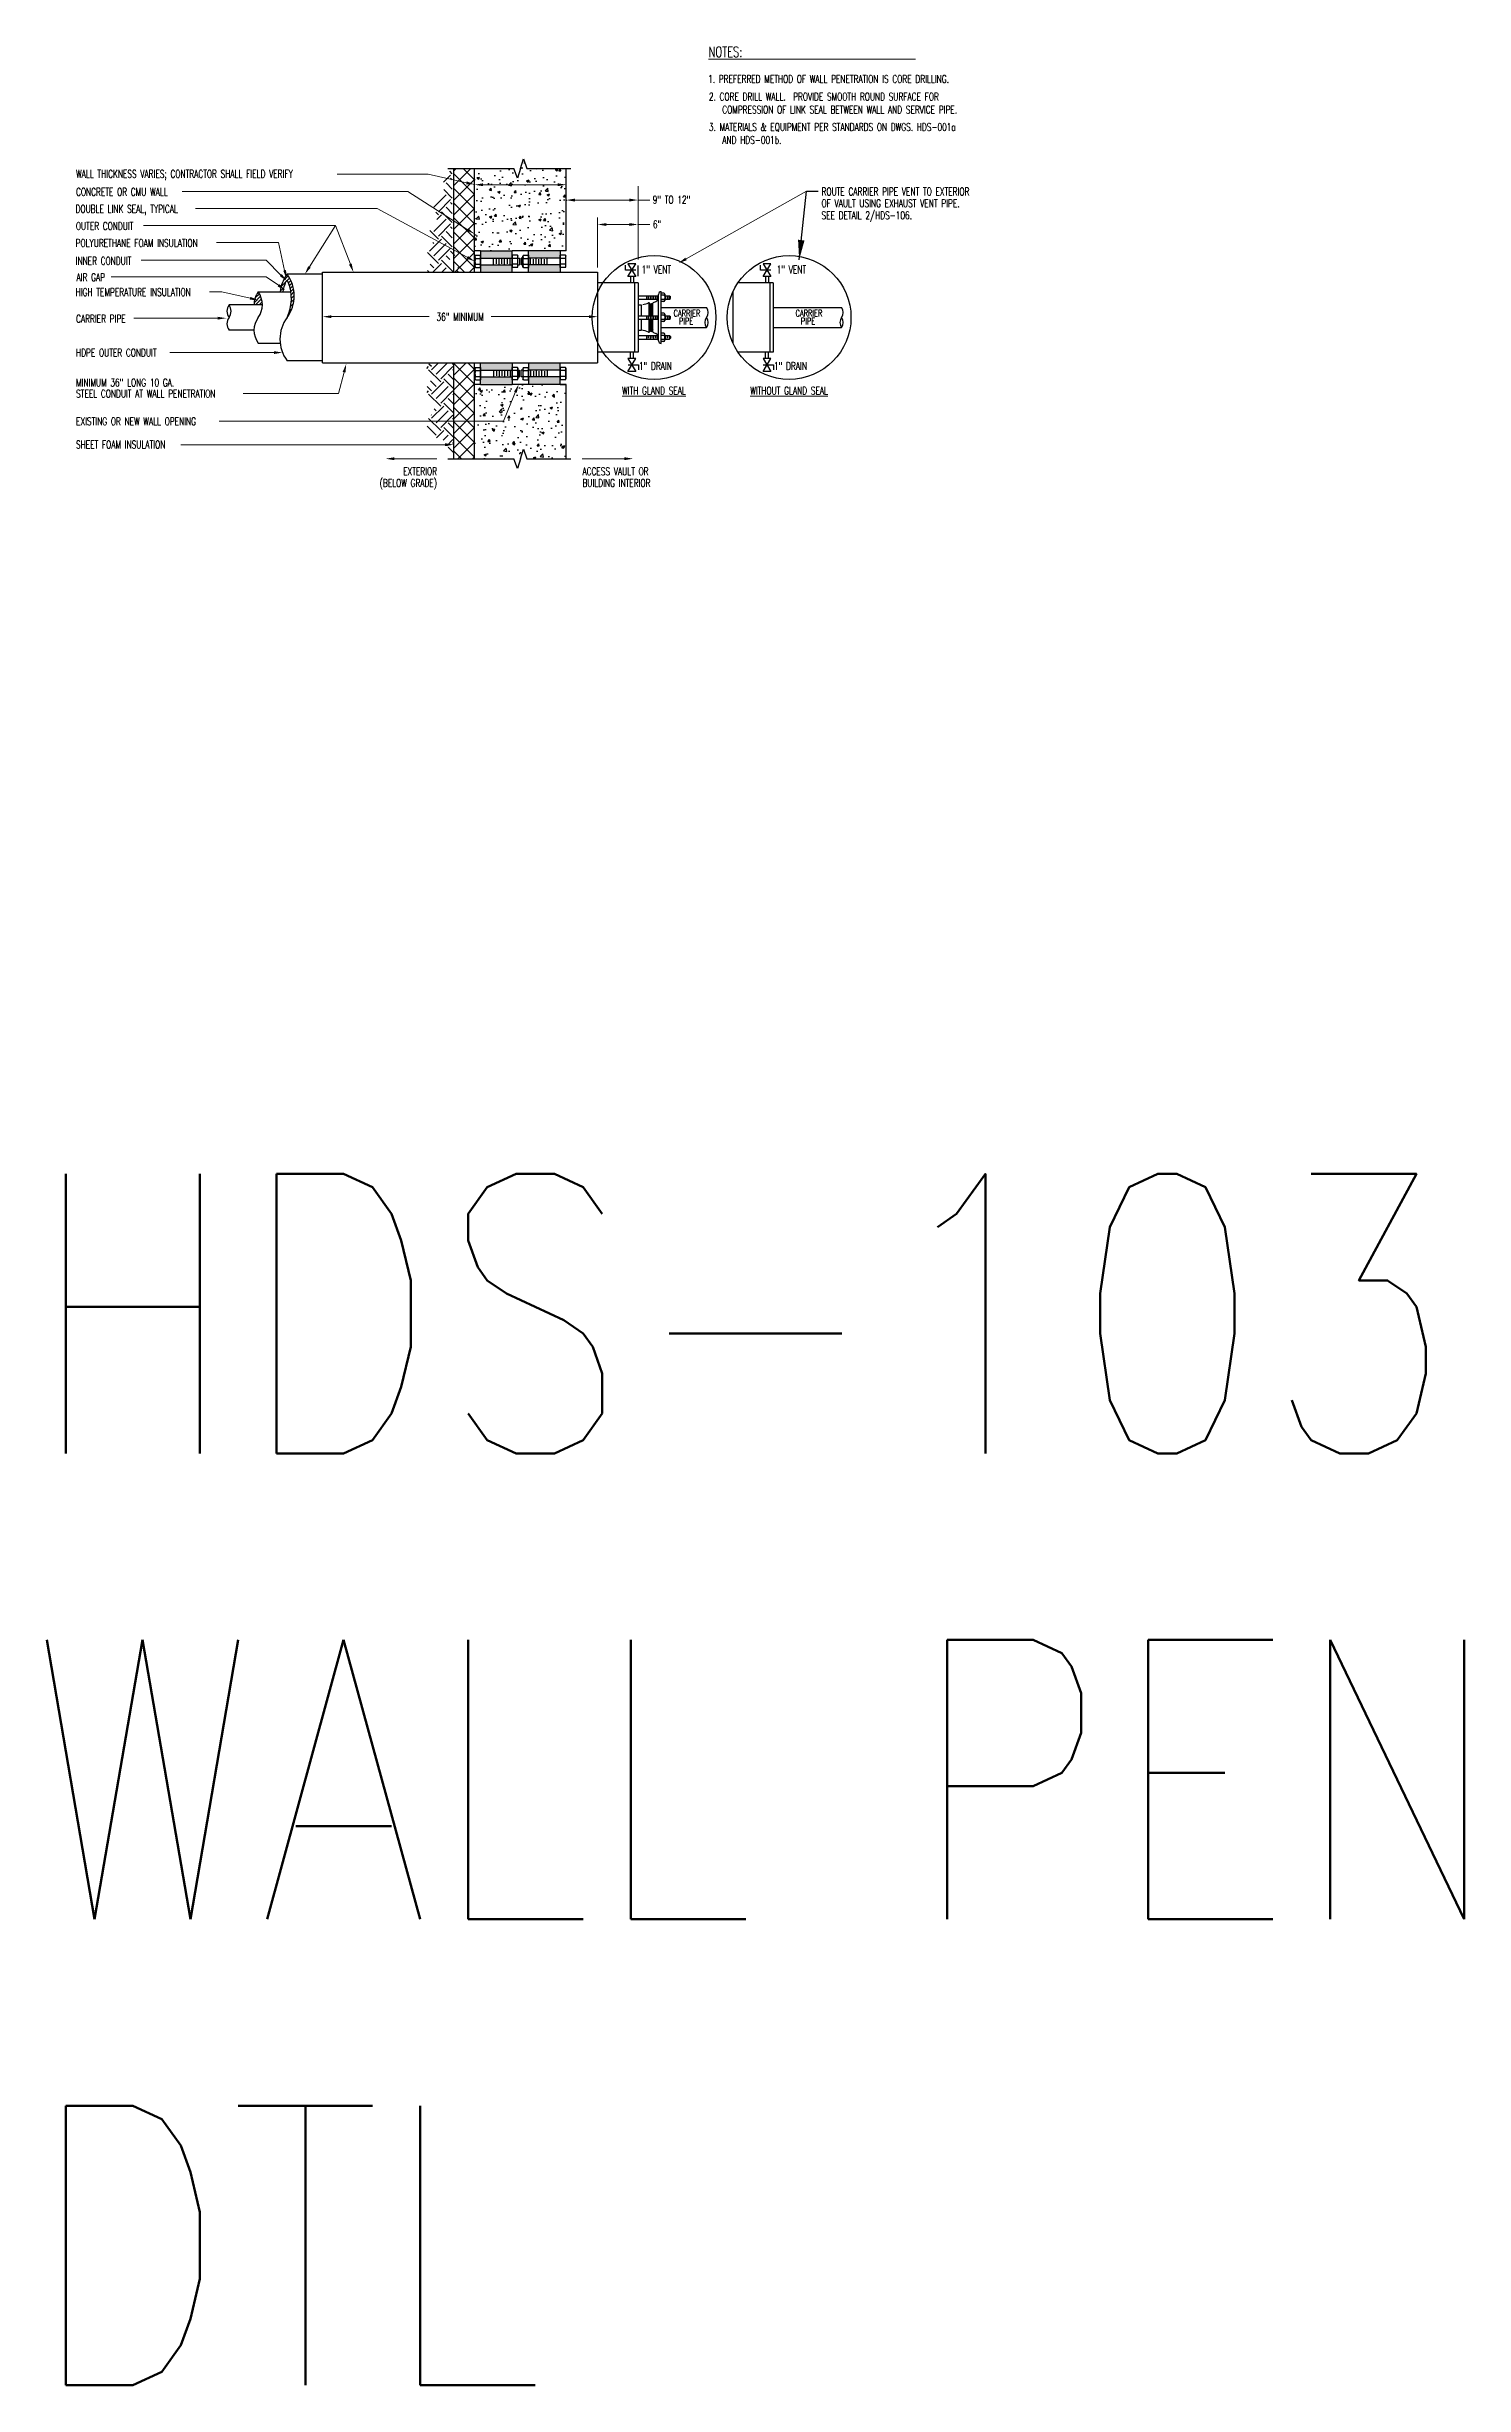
# Model space of a CAD drawing. Header units: inches. Extents: x -154 to 4403, y -620 to 1083.
# Drawn here: x 1996.3 to 2202.5, y -484 to -144.1 of the extents above; entities that cross this region are included whole.
import ezdxf
from ezdxf.enums import TextEntityAlignment as Align

# ---------------------------------------------------------------- set-up
doc = ezdxf.new("R2010")
doc.units = ezdxf.units.IN
doc.header["$MEASUREMENT"] = 0
doc.layers.add('FH-TITLE', color=151, linetype='Continuous')
doc.layers.add('MU-PART-NUMB', color=7, linetype='Continuous')
doc.styles.add('3_32', font='romans.shx', dxfattribs={"width": 0.8})
doc.styles.add('RomanS', font='romans.shx')
doc.styles.get("Standard").update_dxf_attribs({"font": 'romans.shx'})
doc.dimstyles.get("Standard").update_dxf_attribs({"dimtxt": 0.18, "dimasz": 0.18, "dimexe": 0.18, "dimexo": 0.0625, "dimgap": 0.09, "dimtad": 0, "dimtih": 1, "dimtoh": 1, "dimdec": 4, "dimzin": 0, "dimdsep": 46, "dimtxsty": 'Standard', "dimcen": 0.09, "dimadec": 0, "dimazin": 0, "dimtfac": 1, "dimtdec": 4, "dimtofl": 0, "dimtmove": 0, "dimatfit": 3, "dimfxl": 1, "dimtolj": 1, "dimtzin": 0, "dimarcsym": 0})
pattern_1 = [(45, (1992.7736, -284.2974), (-1.06066, 1.06066), []), (135, (1992.7736, -284.2974), (-1.06066, -1.06066), [])]
pattern_2 = [(45, (1647.3401, -280.94183), (-0.26516504, 0.26516504), [])]

msp = doc.modelspace()

# ---------------------------------------------------------------- hatches: boundary and pattern name
h = msp.add_hatch()
h.set_pattern_fill('SITEWORK_EARTH', color=253, scale=10, angle=45, style=0, pattern_type=2)
h.set_pattern_definition([(45, (1657.347, -281.168), (2e-16, 3.535534), [2.5, -2.5]), (45, (1656.684, -280.505), (2e-16, 3.535534), [2.5, -2.5]), (45, (1656.0212, -279.842), (2e-16, 3.535534), [2.5, -2.5]), (135, (1656.0212, -279.4002), (-3.535534, 4e-16), [2.5, -2.5]), (135, (1656.684, -278.7373), (-3.535534, 4e-16), [2.5, -2.5]), (135, (1657.347, -278.0743), (-3.535534, 4e-16), [2.5, -2.5])])
edge = h.paths.add_edge_path()
edge.add_line((2056.21, -174.37), (2056.21, -173.7))
edge.add_line((2056.21, -173.7), (2055.34, -173.7))
edge.add_line((2055.34, -173.7), (2055.34, -161.76))
edge.add_line((2055.34, -161.76), (2053.98, -163.2))
edge.add_line((2053.98, -163.2), (2054.21, -164.53))
edge.add_line((2054.21, -164.53), (2053.57, -166))
edge.add_line((2053.57, -166), (2052.47, -166.82))
edge.add_line((2052.47, -166.82), (2053.25, -168.88))
edge.add_line((2053.25, -168.88), (2052.05, -170.81))
edge.add_line((2052.05, -170.81), (2052.61, -172.37))
edge.add_line((2052.61, -172.37), (2051.73, -173.89))
edge.add_line((2051.73, -173.89), (2052.19, -175.57))
edge.add_line((2052.19, -175.57), (2051.62, -176.82))
edge.add_line((2051.62, -176.82), (2056.21, -176.82))
edge.add_line((2056.21, -176.82), (2056.21, -176.14))
edge.add_line((2056.21, -176.14), (2055.7, -176.14))
edge.add_arc((2056.01, -175.91), 0.384, 203.5494, 216.4506, ccw=False)
edge.add_line((2055.65, -176.07), (2055.62, -176.01))
edge.add_line((2055.62, -176.01), (2055.62, -175.74))
edge.add_line((2055.62, -175.74), (2055, -175.74))
edge.add_line((2055, -175.74), (2055, -174.78))
edge.add_line((2055, -174.78), (2055.62, -174.78))
edge.add_line((2055.62, -174.78), (2055.62, -174.5))
edge.add_line((2055.62, -174.5), (2055.65, -174.45))
edge.add_arc((2056.01, -174.6), 0.384, 143.5494, 156.4506, ccw=False)
edge.add_line((2055.7, -174.37), (2056.21, -174.37))
h = msp.add_hatch()
h.set_pattern_fill('ANSI37', color=253, scale=12, style=0)
h.set_pattern_definition(pattern_1)
h.paths.add_polyline_path([(2058.57, -161.76), (2055.57, -161.76), (2055.57, -176.82), (2058.57, -176.82)])
h = msp.add_hatch()
h.set_pattern_fill('AR-CONC,_O', color=253, scale=0.5)
h.set_pattern_definition([(50, (1909.3094, -281.168), (3.5863, -0.31376), [0.375, -4.125]), (355, (1909.3094, -281.168), (-0.69376, 3.76096), [0.3, -3.3]), (100.4514, (1909.6083, -281.194), (2.892547, 3.4472), [0.3187, -3.50571]), (46.1842, (1909.3094, -280.168), (5.33621, -0.827595), [0.5625, -6.1875]), (96.6356, (1909.754, -280.237), (4.67331, 4.87059), [0.47805, -5.25856]), (351.1842, (1909.3094, -280.168), (4.67331, 4.8706), [0.45, -4.95]), (21, (1909.8094, -280.418), (2.984535, -2.013094), [0.375, -4.125]), (326, (1909.8094, -280.418), (1.21658, 3.62575), [0.3, -3.3]), (71.4514, (1910.058, -280.5857), (4.201113, 1.61265), [0.3187, -3.50571]), (37.5, (1909.3094, -281.1679), (0.060799, 1.664469), [0, -3.26, 0, -3.35, 0, -3.3125]), (7.5, (1909.3094, -281.168), (1.315348, 1.972059), [0, -1.91, 0, -3.185, 0, -1.2625]), (327.5, (1908.1944, -281.1679), (2.669112, -0.112774), [0, -1.25, 0, -3.9, 0, -5.175]), (317.5, (1907.6944, -281.168), (2.91593, 0.500525), [0, -1.625, 0, -2.59, 0, -3.675])])
h.paths.add_polyline_path([(2071.91, -161.76), (2066.19, -161.76), (2065.68, -160.35), (2065.24, -161.76), (2064.8, -163.17), (2064.29, -161.76), (2058.57, -161.76), (2058.57, -173.7), (2059.67, -173.7), (2070.81, -173.7), (2071.91, -173.7)])
h = msp.add_hatch(color=253)
h.paths.add_polyline_path([(2064.06, -174.37), (2064.06, -173.7), (2059.44, -173.7), (2059.44, -174.78), (2064.06, -174.78)])
h.paths.add_polyline_path([(2064.06, -175.74), (2059.44, -175.74), (2059.44, -176.14), (2059.44, -176.82), (2064.06, -176.82)])
h = msp.add_hatch(color=253)
h.paths.add_polyline_path([(2071.04, -175.74), (2066.42, -175.74), (2066.42, -176.14), (2066.42, -176.82), (2071.04, -176.82)])
h.paths.add_polyline_path([(2071.04, -173.7), (2070.81, -173.7), (2066.42, -173.7), (2066.42, -174.78), (2071.04, -174.78), (2071.04, -174.37)])
h = msp.add_hatch()
h.set_pattern_fill('ANSI31,_O', color=256, scale=3)
h.set_pattern_definition(pattern_2)
h.paths.add_polyline_path([(2027.1, -179.69, 0.162573), (2026.49, -181.58), (2027.72, -181.58, 0.162573)])
h = msp.add_hatch()
h.set_pattern_fill('ANSI31,_O', scale=3)
h.set_pattern_definition(pattern_2)
h.paths.add_polyline_path([(2031.3, -177.12, 0.132599), (2030.29, -179.69), (2030.7, -179.69, -0.07724), (2031.1, -178.24, -0.661093), (2031.47, -178.25, -0.209196), (2031.3, -183.41, 0.328948)])
h = msp.add_hatch()
h.set_pattern_fill('SITEWORK_EARTH', color=253, scale=10, angle=45, style=0, pattern_type=2)
h.set_pattern_definition([(45, (1657.665, -280.7157), (2e-16, 3.535534), [2.5, -2.5]), (45, (1657.0022, -280.0528), (2e-16, 3.535534), [2.5, -2.5]), (45, (1656.3392, -279.39), (2e-16, 3.535534), [2.5, -2.5]), (135, (1656.3392, -278.948), (-3.535534, 4e-16), [2.5, -2.5]), (135, (1657.0022, -278.285), (-3.535534, 4e-16), [2.5, -2.5]), (135, (1657.665, -277.6221), (-3.535534, 4e-16), [2.5, -2.5])])
h.paths.add_polyline_path([(2055.57, -203.88), (2055.57, -192.05), (2055.32, -192.05), (2055.32, -191.09), (2055.57, -191.09), (2055.57, -190.01), (2052.02, -190.01), (2051.51, -191.03), (2052.3, -192.41), (2051.48, -193.83), (2052.75, -196.79), (2051.54, -198.6), (2052.02, -200.52), (2054.08, -201.27)])
h = msp.add_hatch()
h.set_pattern_fill('ANSI37', color=253, scale=12, style=0)
h.set_pattern_definition(pattern_1)
h.paths.add_polyline_path([(2058.57, -190.01), (2055.57, -190.01), (2055.57, -203.97), (2058.57, -203.97)])
h = msp.add_hatch(color=253)
h.paths.add_polyline_path([(2064.06, -190.68), (2064.06, -190.01), (2059.44, -190.01), (2059.44, -191.09), (2064.06, -191.09)])
h.paths.add_polyline_path([(2064.06, -192.05), (2059.44, -192.05), (2059.44, -192.45), (2059.44, -193.13), (2064.06, -193.13)])
h = msp.add_hatch(color=253)
h.paths.add_polyline_path([(2071.04, -190.01), (2066.42, -190.01), (2066.42, -191.09), (2071.04, -191.09), (2071.04, -190.68)])
h.paths.add_polyline_path([(2071.04, -192.05), (2066.42, -192.05), (2066.42, -192.45), (2066.42, -193.13), (2071.04, -193.13)])
h = msp.add_hatch()
h.set_pattern_fill('AR-CONC,_O', color=253, scale=0.5)
h.set_pattern_definition([(50, (1909.3094, -280.7157), (3.5863, -0.31376), [0.375, -4.125]), (355, (1909.3094, -280.7157), (-0.69376, 3.76096), [0.3, -3.3]), (100.4514, (1909.6083, -280.742), (2.89255, 3.4472), [0.3187, -3.50571]), (46.1842, (1909.3094, -279.7157), (5.3362, -0.8276), [0.5625, -6.1875]), (96.6356, (1909.754, -279.7847), (4.67331, 4.87059), [0.47805, -5.25856]), (351.1842, (1909.3094, -279.716), (4.67331, 4.8706), [0.45, -4.95]), (21, (1909.8094, -279.9657), (2.984535, -2.013094), [0.375, -4.125]), (326, (1909.8094, -279.9657), (1.21658, 3.62575), [0.3, -3.3]), (71.4514, (1910.058, -280.1335), (4.20111, 1.61265), [0.3187, -3.50571]), (37.5, (1909.3094, -280.7157), (0.060799, 1.664469), [0, -3.26, 0, -3.35, 0, -3.3125]), (7.5, (1909.3094, -280.7157), (1.315348, 1.972059), [0, -1.91, 0, -3.185, 0, -1.2625]), (327.5, (1908.1944, -280.7157), (2.669112, -0.112774), [0, -1.25, 0, -3.9, 0, -5.175]), (317.5, (1907.6944, -280.7157), (2.91593, 0.500525), [0, -1.625, 0, -2.59, 0, -3.675])])
h.paths.add_polyline_path([(2071.91, -193.13), (2070.81, -193.13), (2059.67, -193.13), (2058.57, -193.13), (2058.57, -203.97), (2064.29, -203.97), (2064.8, -205.38), (2065.24, -203.97), (2065.68, -202.56), (2066.19, -203.97), (2071.91, -203.97)])

# ---------------------------------------------------------------- linework, layer by layer
at = {"color": 253}
for p, q in [((2054.7, -161.76), (2064.29, -161.76)), ((2055.57, -176.82), (2055.57, -161.76)), ((2058.57, -176.82), (2058.57, -161.76)), ((2064.8, -163.17), (2064.29, -161.76)), ((2065.24, -161.76), (2064.8, -163.17)), ((2065.24, -161.76), (2065.68, -160.35)), ((2065.68, -160.35), (2066.19, -161.76)), ((2066.19, -161.76), (2072.57, -161.76)), ((2071.91, -173.7), (2071.91, -161.76)), ((2059.44, -173.7), (2058.57, -173.7)), ((2066.42, -173.7), (2064.06, -173.7)), ((2071.04, -175.74), (2066.42, -175.74)), ((2071.91, -173.7), (2071.04, -173.7)), ((2055.57, -203.97), (2055.57, -190.01)), ((2058.57, -203.97), (2058.57, -190.01)), ((2059.44, -193.13), (2058.57, -193.13)), ((2066.42, -193.13), (2064.06, -193.13)), ((2071.91, -193.13), (2070.81, -193.13)), ((2071.04, -193.13), (2071.91, -193.13)), ((2071.91, -203.97), (2071.91, -193.13)), ((2054.7, -203.97), (2064.29, -203.97)), ((2064.8, -205.38), (2064.29, -203.97)), ((2065.24, -203.97), (2064.8, -205.38)), ((2065.24, -203.97), (2065.68, -202.56)), ((2065.68, -202.56), (2066.19, -203.97)), ((2066.19, -203.97), (2072.57, -203.97))]:
    msp.add_line(p, q, dxfattribs=at)
at = {"linetype": 'Continuous'}
for p, q in [((2058.7, -174.37), (2058.62, -174.5)), ((2058.7, -174.37), (2058.62, -174.5)), ((2058.62, -176.01), (2058.62, -174.5)), ((2058.7, -176.14), (2058.62, -176.01)), ((2058.7, -174.37), (2059.44, -174.37)), ((2058.7, -174.83), (2059.44, -174.83)), ((2058.7, -175.68), (2059.44, -175.68)), ((2058.7, -176.14), (2059.44, -176.14)), ((2059.44, -173.7), (2064.06, -173.7)), ((2059.44, -173.7), (2059.44, -176.82)), ((2059.44, -174.37), (2059.44, -176.14)), ((2059.44, -176.14), (2059.44, -174.37)), ((2059.44, -174.37), (2059.44, -176.14)), ((2059.44, -174.37), (2059.44, -176.14)), ((2059.44, -176.14), (2059.44, -174.37)), ((2059.44, -176.14), (2059.44, -174.37)), ((2059.44, -174.78), (2064.06, -174.78)), ((2059.44, -175.74), (2064.06, -175.74)), ((2061.35, -175.74), (2061.35, -174.78)), ((2061.75, -175.59), (2061.75, -174.92)), ((2062.15, -175.74), (2062.15, -174.78)), ((2062.55, -175.59), (2062.55, -174.92)), ((2062.95, -175.74), (2062.95, -174.78)), ((2063.35, -175.59), (2063.35, -174.92)), ((2063.75, -175.74), (2063.75, -174.78)), ((2064.06, -174.78), (2064.06, -173.7)), ((2064.06, -174.37), (2064.06, -176.14)), ((2064.8, -174.37), (2064.06, -174.37)), ((2064.06, -176.14), (2064.06, -174.37)), ((2064.06, -174.37), (2064.06, -176.14)), ((2064.06, -174.37), (2064.06, -176.14)), ((2064.06, -176.14), (2064.06, -174.37)), ((2064.06, -176.14), (2064.06, -174.37)), ((2064.8, -174.83), (2064.06, -174.83)), ((2064.8, -175.68), (2064.06, -175.68)), ((2064.06, -176.82), (2064.06, -175.74)), ((2064.8, -176.14), (2064.06, -176.14)), ((2064.8, -174.37), (2064.88, -174.5)), ((2064.8, -176.14), (2064.88, -176.01)), ((2064.88, -176.01), (2064.88, -174.5)), ((2064.88, -174.78), (2065.12, -174.78)), ((2064.88, -175.74), (2065.12, -175.74)), ((2065.12, -174.78), (2065.12, -175.74)), ((2065.6, -174.78), (2065.36, -174.78)), ((2065.36, -174.78), (2065.36, -175.74)), ((2065.6, -175.74), (2065.36, -175.74)), ((2065.68, -174.37), (2065.6, -174.5)), ((2065.6, -176.01), (2065.6, -174.5)), ((2065.68, -176.14), (2065.6, -176.01)), ((2065.68, -174.37), (2066.42, -174.37)), ((2065.68, -174.83), (2066.42, -174.83)), ((2065.68, -175.68), (2066.42, -175.68)), ((2065.68, -176.14), (2066.42, -176.14)), ((2071.04, -173.7), (2066.42, -173.7)), ((2066.42, -174.78), (2066.42, -173.7)), ((2066.42, -174.37), (2066.42, -176.14)), ((2066.42, -176.14), (2066.42, -174.37)), ((2066.42, -174.37), (2066.42, -176.14)), ((2066.42, -174.37), (2066.42, -176.14)), ((2066.42, -176.14), (2066.42, -174.37)), ((2066.42, -176.14), (2066.42, -174.37)), ((2071.04, -174.78), (2066.42, -174.78)), ((2066.42, -176.82), (2066.42, -175.74)), ((2066.73, -175.74), (2066.73, -174.78)), ((2067.13, -175.59), (2067.13, -174.92)), ((2067.53, -175.74), (2067.53, -174.78)), ((2067.93, -175.59), (2067.93, -174.92)), ((2068.33, -175.74), (2068.33, -174.78)), ((2068.73, -175.59), (2068.73, -174.92)), ((2069.13, -175.74), (2069.13, -174.78)), ((2071.04, -173.7), (2071.04, -176.82)), ((2071.04, -174.37), (2071.04, -176.14)), ((2071.78, -174.37), (2071.04, -174.37)), ((2071.04, -176.14), (2071.04, -174.37)), ((2071.04, -174.37), (2071.04, -176.14)), ((2071.04, -174.37), (2071.04, -176.14)), ((2071.04, -176.14), (2071.04, -174.37)), ((2071.04, -176.14), (2071.04, -174.37)), ((2071.78, -174.83), (2071.04, -174.83)), ((2071.78, -175.68), (2071.04, -175.68)), ((2071.78, -176.14), (2071.04, -176.14)), ((2071.78, -174.37), (2071.86, -174.5)), ((2071.78, -174.37), (2071.86, -174.5)), ((2071.78, -176.14), (2071.86, -176.01)), ((2071.86, -176.01), (2071.86, -174.5)), ((2059.44, -193.13), (2059.44, -190.01)), ((2064.06, -190.01), (2064.06, -191.09)), ((2066.42, -190.01), (2066.42, -191.09)), ((2071.04, -193.13), (2071.04, -190.01)), ((2058.7, -190.68), (2058.62, -190.81)), ((2058.62, -190.81), (2058.62, -192.32)), ((2058.7, -192.45), (2058.62, -192.32)), ((2058.7, -192.45), (2058.62, -192.32)), ((2058.7, -190.68), (2059.44, -190.68)), ((2058.7, -191.14), (2059.44, -191.14)), ((2058.7, -191.99), (2059.44, -191.99)), ((2058.7, -192.45), (2059.44, -192.45)), ((2059.44, -192.45), (2059.44, -190.68)), ((2059.44, -190.68), (2059.44, -192.45)), ((2059.44, -192.45), (2059.44, -190.68)), ((2059.44, -192.45), (2059.44, -190.68)), ((2059.44, -190.68), (2059.44, -192.45)), ((2059.44, -190.68), (2059.44, -192.45)), ((2059.44, -191.09), (2064.06, -191.09)), ((2059.44, -192.05), (2064.06, -192.05)), ((2059.44, -193.13), (2064.06, -193.13)), ((2061.35, -191.09), (2061.35, -192.05)), ((2061.75, -191.23), (2061.75, -191.9)), ((2062.15, -191.09), (2062.15, -192.05)), ((2062.55, -191.23), (2062.55, -191.9)), ((2062.95, -191.09), (2062.95, -192.05)), ((2063.35, -191.23), (2063.35, -191.9)), ((2063.75, -191.09), (2063.75, -192.05)), ((2064.06, -192.45), (2064.06, -190.68)), ((2064.8, -190.68), (2064.06, -190.68)), ((2064.06, -190.68), (2064.06, -192.45)), ((2064.06, -192.45), (2064.06, -190.68)), ((2064.06, -192.45), (2064.06, -190.68)), ((2064.06, -190.68), (2064.06, -192.45)), ((2064.06, -190.68), (2064.06, -192.45)), ((2064.8, -191.14), (2064.06, -191.14)), ((2064.8, -191.99), (2064.06, -191.99)), ((2064.06, -192.05), (2064.06, -193.13)), ((2064.8, -192.45), (2064.06, -192.45)), ((2064.8, -190.68), (2064.88, -190.81)), ((2064.8, -192.45), (2064.88, -192.32)), ((2064.88, -190.81), (2064.88, -192.32)), ((2064.88, -191.09), (2065.12, -191.09)), ((2064.88, -192.05), (2065.12, -192.05)), ((2065.12, -192.05), (2065.12, -191.09)), ((2065.6, -191.09), (2065.36, -191.09)), ((2065.36, -192.05), (2065.36, -191.09)), ((2065.6, -192.05), (2065.36, -192.05)), ((2065.68, -190.68), (2065.6, -190.81)), ((2065.6, -190.81), (2065.6, -192.32)), ((2065.68, -192.45), (2065.6, -192.32)), ((2065.68, -190.68), (2066.42, -190.68)), ((2065.68, -191.14), (2066.42, -191.14)), ((2065.68, -191.99), (2066.42, -191.99)), ((2065.68, -192.45), (2066.42, -192.45)), ((2066.42, -192.45), (2066.42, -190.68)), ((2066.42, -190.68), (2066.42, -192.45)), ((2066.42, -192.45), (2066.42, -190.68)), ((2066.42, -192.45), (2066.42, -190.68)), ((2066.42, -190.68), (2066.42, -192.45)), ((2066.42, -190.68), (2066.42, -192.45)), ((2071.04, -191.09), (2066.42, -191.09)), ((2066.42, -192.05), (2066.42, -193.13)), ((2071.04, -192.05), (2066.42, -192.05)), ((2071.04, -193.13), (2066.42, -193.13)), ((2066.73, -191.09), (2066.73, -192.05)), ((2067.13, -191.23), (2067.13, -191.9)), ((2067.53, -191.09), (2067.53, -192.05)), ((2067.93, -191.23), (2067.93, -191.9)), ((2068.33, -191.09), (2068.33, -192.05)), ((2068.73, -191.23), (2068.73, -191.9)), ((2069.13, -191.09), (2069.13, -192.05)), ((2071.04, -192.45), (2071.04, -190.68)), ((2071.78, -190.68), (2071.04, -190.68)), ((2071.04, -190.68), (2071.04, -192.45)), ((2071.04, -192.45), (2071.04, -190.68)), ((2071.04, -192.45), (2071.04, -190.68)), ((2071.04, -190.68), (2071.04, -192.45)), ((2071.04, -190.68), (2071.04, -192.45)), ((2071.78, -191.14), (2071.04, -191.14)), ((2071.78, -191.99), (2071.04, -191.99)), ((2071.78, -192.45), (2071.04, -192.45)), ((2071.78, -190.68), (2071.86, -190.81)), ((2071.78, -192.45), (2071.86, -192.32)), ((2071.78, -192.45), (2071.86, -192.32)), ((2071.86, -190.81), (2071.86, -192.32))]:
    msp.add_line(p, q, dxfattribs=at)
at = {"lineweight": 25}
for p, q in [((2080.52, -176.51), (2080.52, -175.8)), ((2100.17, -176.51), (2100.17, -175.8)), ((2082.41, -190.31), (2082.41, -191.03)), ((2102.05, -190.31), (2102.05, -191.03))]:
    msp.add_line(p, q, dxfattribs=at)
at = {"linetype": 'Continuous', "lineweight": 25}
for p, q in [((2082.03, -176.51), (2080.52, -176.51)), ((2080.89, -175.59), (2082.04, -177.44)), ((2080.89, -177.44), (2082.04, -175.59)), ((2082.04, -175.59), (2080.89, -175.59)), ((2101.67, -176.51), (2100.17, -176.51)), ((2100.53, -175.59), (2101.69, -177.44)), ((2100.53, -177.44), (2101.69, -175.59)), ((2101.69, -175.59), (2100.53, -175.59)), ((2082.04, -177.44), (2080.89, -177.44)), ((2081.25, -177.44), (2081.25, -178.38)), ((2081.68, -177.44), (2081.68, -178.38)), ((2101.69, -177.44), (2100.53, -177.44)), ((2100.9, -177.44), (2100.9, -178.38)), ((2101.32, -177.44), (2101.32, -178.38)), ((2080.89, -191.24), (2082.04, -189.39)), ((2080.89, -189.39), (2082.04, -191.24)), ((2082.04, -189.39), (2080.89, -189.39)), ((2080.9, -190.31), (2082.41, -190.31)), ((2081.25, -189.39), (2081.25, -188.45)), ((2081.68, -189.39), (2081.68, -188.45)), ((2100.53, -191.24), (2101.69, -189.39)), ((2100.53, -189.39), (2101.69, -191.24)), ((2101.69, -189.39), (2100.53, -189.39)), ((2100.55, -190.31), (2102.05, -190.31)), ((2100.9, -189.39), (2100.9, -188.45)), ((2101.32, -189.39), (2101.32, -188.45)), ((2082.04, -191.24), (2080.89, -191.24)), ((2101.69, -191.24), (2100.53, -191.24))]:
    msp.add_line(p, q, dxfattribs=at)
at = {"linetype": 'Continuous', "lineweight": 30}
for p, q in [((2027.1, -179.69), (2031.86, -179.69)), ((2036.48, -176.82), (2076.48, -176.82)), ((2081.85, -178.38), (2081.85, -188.45)), ((2082.35, -178.38), (2082.35, -188.45)), ((2101.5, -178.38), (2101.5, -188.45)), ((2102, -178.38), (2102, -188.45)), ((2027.1, -187.13), (2030.29, -187.13)), ((2036.48, -190.01), (2076.48, -190.01))]:
    msp.add_line(p, q, dxfattribs=at)
at = {"lineweight": 30}
for p, q in [((2036.48, -177.12), (2031.3, -177.12)), ((2036.48, -190.01), (2036.48, -176.82)), ((2076.48, -176.82), (2076.48, -190.01)), ((2082.35, -178.38), (2076.48, -178.38)), ((2096.12, -179.72), (2096.12, -187.11)), ((2102, -178.38), (2096.87, -178.38)), ((2036.48, -189.71), (2031.3, -189.71)), ((2082.35, -188.45), (2076.48, -188.45)), ((2102, -188.45), (2096.87, -188.45))]:
    msp.add_line(p, q, dxfattribs=at)
at = {"color": 7, "lineweight": 25}
for p, q in [((2085.33, -186.78), (2085.33, -180.05)), ((2085.72, -187.17), (2085.72, -179.65)), ((2086.12, -179.88), (2085.72, -179.88)), ((2086.27, -180.03), (2086.27, -180.18)), ((2082.37, -180.24), (2085.33, -180.24)), ((2082.37, -180.77), (2085.26, -180.77)), ((2082.37, -181.55), (2082.83, -181.55)), ((2082.37, -183.15), (2083.98, -183.15)), ((2082.83, -181.55), (2082.83, -183.15)), ((2083.98, -181.25), (2083.98, -181.49)), ((2083.98, -181.55), (2083.98, -181.25)), ((2083.98, -181.49), (2084.36, -181.36)), ((2083.98, -183.15), (2083.98, -181.55)), ((2083.98, -183.15), (2084.51, -183.15)), ((2084.36, -181.36), (2084.51, -181.36)), ((2084.51, -183.15), (2084.51, -181.35)), ((2084.51, -183.15), (2085.33, -183.15)), ((2084.59, -181.23), (2084.94, -181.07)), ((2086.12, -180.18), (2085.72, -180.18)), ((2086.12, -180.78), (2085.72, -180.78)), ((2086.12, -181.08), (2085.72, -181.08)), ((2086.12, -182.79), (2085.72, -182.79)), ((2086.12, -183.09), (2085.72, -183.09)), ((2086.27, -180.18), (2086.27, -180.93)), ((2086.27, -180.24), (2086.93, -180.24)), ((2086.27, -180.77), (2086.93, -180.77)), ((2086.27, -182.94), (2086.27, -183.09)), ((2086.27, -183.09), (2086.27, -183.84)), ((2086.27, -183.15), (2086.93, -183.15)), ((2086.93, -180.24), (2087.06, -180.37)), ((2086.93, -180.77), (2087.06, -180.64)), ((2086.93, -183.15), (2087.06, -183.28)), ((2086.93, -183.67), (2087.06, -183.54)), ((2087.06, -180.64), (2087.06, -180.37)), ((2087.06, -183.54), (2087.06, -183.28)), ((2082.37, -183.67), (2085.33, -183.67)), ((2082.37, -185.27), (2082.83, -185.27)), ((2082.37, -186.03), (2085.24, -186.03)), ((2082.37, -186.55), (2085.33, -186.55)), ((2082.83, -183.67), (2082.83, -185.27)), ((2083.98, -183.67), (2083.98, -185.33)), ((2083.98, -185.57), (2083.98, -185.27)), ((2083.98, -185.33), (2083.98, -185.57)), ((2083.98, -185.33), (2084.36, -185.46)), ((2084.36, -185.46), (2084.51, -185.46)), ((2084.51, -185.48), (2084.51, -183.67)), ((2084.59, -185.6), (2084.94, -185.76)), ((2086.12, -183.69), (2085.72, -183.69)), ((2086.12, -183.99), (2085.72, -183.99)), ((2086.12, -185.71), (2085.72, -185.71)), ((2086.12, -186.01), (2085.72, -186.01)), ((2086.12, -186.61), (2085.72, -186.61)), ((2086.12, -186.91), (2085.72, -186.91)), ((2086.27, -183.67), (2086.93, -183.67)), ((2086.27, -186.61), (2086.27, -185.86)), ((2086.27, -186.03), (2086.93, -186.03)), ((2086.27, -186.55), (2086.93, -186.55)), ((2086.27, -186.76), (2086.27, -186.61)), ((2086.93, -186.03), (2087.06, -186.16)), ((2086.93, -186.55), (2087.06, -186.42)), ((2087.06, -186.16), (2087.06, -186.42))]:
    msp.add_line(p, q, dxfattribs=at)
at = {"color": 7, "lineweight": 30}
for p, q in [((2027.72, -181.58), (2022.86, -181.58)), ((2085.72, -181.95), (2092.32, -181.95)), ((2102, -181.95), (2111.96, -181.95)), ((2026.49, -185.24), (2022.86, -185.24)), ((2085.72, -184.88), (2092.32, -184.88)), ((2102, -184.88), (2111.96, -184.88))]:
    msp.add_line(p, q, dxfattribs=at)
at = {"color": 7}
for p, q in [((2083.62, -180.77), (2083.62, -180.24)), ((2083.62, -183.67), (2083.62, -183.15)), ((2083.89, -180.64), (2083.89, -180.37)), ((2083.89, -183.54), (2083.89, -183.28)), ((2083.98, -181.86), (2084.48, -181.36)), ((2083.98, -181.68), (2084.28, -181.39)), ((2083.98, -181.51), (2084, -181.48)), ((2083.98, -181.49), (2083.98, -183.15)), ((2083.98, -182.04), (2084.51, -181.51)), ((2084.51, -182.18), (2083.98, -181.65)), ((2083.98, -182.21), (2084.51, -181.68)), ((2084.51, -182.36), (2083.98, -181.83)), ((2083.98, -182.39), (2084.51, -181.86)), ((2084.51, -182.54), (2083.98, -182.01)), ((2083.98, -182.57), (2084.51, -182.04)), ((2084.51, -182.71), (2083.98, -182.18)), ((2083.98, -182.74), (2084.51, -182.22)), ((2084.51, -182.89), (2083.98, -182.36)), ((2083.98, -182.92), (2084.51, -182.39)), ((2084.51, -183.07), (2083.98, -182.54)), ((2083.98, -183.1), (2084.51, -182.57)), ((2084.42, -183.15), (2083.98, -182.71)), ((2084.24, -183.15), (2083.98, -182.89)), ((2084.06, -183.15), (2083.98, -183.07)), ((2084.51, -182), (2083.99, -181.49)), ((2084.1, -183.15), (2084.51, -182.75)), ((2084.51, -181.83), (2084.12, -181.44)), ((2084.15, -180.77), (2084.15, -180.24)), ((2084.15, -183.67), (2084.15, -183.15)), ((2084.51, -181.65), (2084.25, -181.4)), ((2084.28, -183.15), (2084.51, -182.92)), ((2084.51, -181.47), (2084.39, -181.36)), ((2084.41, -180.64), (2084.41, -180.37)), ((2084.41, -183.54), (2084.41, -183.28)), ((2084.46, -183.15), (2084.51, -183.1)), ((2084.67, -180.77), (2084.67, -180.24)), ((2084.67, -183.67), (2084.67, -183.15)), ((2084.93, -180.64), (2084.93, -180.37)), ((2084.93, -183.54), (2084.93, -183.28)), ((2085.2, -180.77), (2085.2, -180.24)), ((2085.2, -183.67), (2085.2, -183.15)), ((2086.41, -180.77), (2086.41, -180.24)), ((2086.41, -183.67), (2086.41, -183.15)), ((2086.67, -180.64), (2086.67, -180.37)), ((2086.67, -183.54), (2086.67, -183.28)), ((2086.93, -180.77), (2086.93, -180.24)), ((2086.93, -183.67), (2086.93, -183.15)), ((2083.62, -186.55), (2083.62, -186.03)), ((2083.89, -186.42), (2083.89, -186.16)), ((2083.98, -185.27), (2083.98, -183.67)), ((2084.42, -183.67), (2083.98, -184.11)), ((2084.24, -183.67), (2083.98, -183.93)), ((2084.06, -183.67), (2083.98, -183.76)), ((2083.98, -183.73), (2084.51, -184.26)), ((2084.51, -183.76), (2083.98, -184.29)), ((2083.98, -183.9), (2084.51, -184.43)), ((2084.51, -183.94), (2083.98, -184.47)), ((2083.98, -184.08), (2084.51, -184.61)), ((2084.51, -184.11), (2083.98, -184.64)), ((2083.98, -184.26), (2084.51, -184.79)), ((2084.51, -184.29), (2083.98, -184.82)), ((2083.98, -184.43), (2084.51, -184.96)), ((2084.51, -184.47), (2083.98, -185)), ((2083.98, -184.61), (2084.51, -185.14)), ((2084.51, -184.64), (2083.98, -185.17)), ((2083.98, -184.79), (2084.51, -185.32)), ((2083.98, -184.96), (2084.48, -185.46)), ((2083.98, -185.14), (2084.28, -185.44)), ((2083.98, -185.32), (2084, -185.34)), ((2084.51, -184.82), (2083.99, -185.34)), ((2084.1, -183.67), (2084.51, -184.08)), ((2084.51, -185), (2084.12, -185.38)), ((2084.15, -186.55), (2084.15, -186.03)), ((2084.51, -185.17), (2084.25, -185.43)), ((2084.28, -183.67), (2084.51, -183.9)), ((2084.51, -185.35), (2084.39, -185.46)), ((2084.41, -186.42), (2084.41, -186.16)), ((2084.46, -183.67), (2084.51, -183.73)), ((2084.67, -186.55), (2084.67, -186.03)), ((2084.93, -186.42), (2084.93, -186.16)), ((2085.2, -186.55), (2085.2, -186.03)), ((2086.41, -186.55), (2086.41, -186.03)), ((2086.67, -186.42), (2086.67, -186.16)), ((2086.93, -186.03), (2086.93, -186.55))]:
    msp.add_line(p, q, dxfattribs=at)
at = {"color": 253}
for centre in [(2084.69, -183.41), (2104.33, -183.41)]:
    msp.add_circle(centre, 9, dxfattribs=at)
at = {"linetype": 'Continuous'}
for centre, radius, start, end in [((2059.01, -174.6), 0.384, 143.5494, 216.4506), ((2059.87, -175.26), 1.25, 159.9975, 200.0025), ((2059.01, -175.91), 0.384, 143.5494, 216.4506), ((2064.49, -174.6), 0.384, 323.5494, 36.4506), ((2063.63, -175.26), 1.25, 339.9975, 20.0025), ((2064.49, -175.91), 0.384, 323.5494, 36.4506), ((2065.99, -174.6), 0.384, 143.5494, 216.4506), ((2066.85, -175.26), 1.25, 159.9975, 200.0025), ((2065.99, -175.91), 0.384, 143.5494, 216.4506), ((2071.47, -174.6), 0.384, 323.5494, 36.4506), ((2070.61, -175.26), 1.25, 339.9975, 20.0025), ((2071.47, -175.91), 0.384, 323.5494, 36.4506), ((2035.56, -180.27), 4.9, 155.6206, 173.2876), ((2031.28, -178.33), 0.2, 21.747, 155.6206), ((2025.49, -180.64), 6.44, 334.4843, 21.747), ((2024.1, -184.33), 1.54, 143.583, 216.417), ((2059.01, -190.91), 0.384, 143.5494, 216.4506), ((2059.87, -191.57), 1.25, 159.9975, 200.0025), ((2059.01, -192.22), 0.384, 143.5494, 216.4506), ((2064.49, -190.91), 0.384, 323.5494, 36.4506), ((2063.63, -191.57), 1.25, 339.9975, 20.0025), ((2064.49, -192.22), 0.384, 323.5494, 36.4506), ((2065.99, -190.91), 0.384, 143.5494, 216.4506), ((2066.85, -191.57), 1.25, 159.9975, 200.0025), ((2065.99, -192.22), 0.384, 143.5494, 216.4506), ((2071.47, -190.91), 0.384, 323.5494, 36.4506), ((2070.61, -191.57), 1.25, 339.9975, 20.0025), ((2071.47, -192.22), 0.384, 323.5494, 36.4506)]:
    msp.add_arc(centre, radius, start, end, dxfattribs=at)
at = {"linetype": 'Continuous', "lineweight": 30}
for centre, radius, start, end in [((2029.62, -181.55), 3.13, 143.583, 180.5188), ((2024.58, -181.55), 3.13, 323.583, 36.417), ((2035.56, -180.27), 5.3, 143.583, 173.7962), ((2024.1, -182.5), 1.54, 143.583, 216.417), ((2021.62, -182.5), 1.54, 323.583, 36.417), ((2029.62, -185.27), 3.13, 143.583, 216.417), ((2035.56, -186.56), 5.3, 143.583, 216.417), ((2093.31, -184.14), 1.23, 143.583, 216.417), ((2091.32, -182.68), 1.23, 323.583, 36.417), ((2091.32, -184.14), 1.23, 323.583, 36.417), ((2112.96, -184.14), 1.23, 143.583, 216.417), ((2110.97, -182.68), 1.23, 323.583, 36.417), ((2110.97, -184.14), 1.23, 323.583, 36.417)]:
    msp.add_arc(centre, radius, start, end, dxfattribs=at)
at = {"color": 7, "lineweight": 30}
msp.add_arc((2027.03, -180.27), 5.3, 323.583, 36.417, dxfattribs=at)
at = {"color": 7, "lineweight": 25}
for centre, radius, start, end in [((2085.72, -180.05), 0.393, 90, 180), ((2086.12, -180.03), 0.15, 270, 90), ((2082.66, -178.79), 2.77, 277.7487, 296.2202), ((2083.98, -181.46), 0.21, 90, 116.2202), ((2084.64, -181.35), 0.131, 114.0833, 180), ((2084.67, -180.47), 0.655, 294.0833, 0), ((2086.12, -180.33), 0.15, 0, 90), ((2086.12, -180.63), 0.15, 270, 0), ((2086.12, -180.93), 0.15, 270, 90), ((2086.12, -182.94), 0.15, 270, 90), ((2086.12, -183.24), 0.15, 0, 90), ((2086.12, -183.54), 0.15, 270, 0), ((2082.66, -188.03), 2.77, 63.7798, 86.5398), ((2083.98, -185.36), 0.21, 243.7798, 270), ((2084.67, -186.35), 0.655, 0, 65.9167), ((2085.72, -186.78), 0.393, 180, 270), ((2086.12, -183.84), 0.15, 270, 90), ((2086.12, -185.86), 0.15, 270, 90), ((2086.12, -186.16), 0.15, 0, 90), ((2086.12, -186.46), 0.15, 270, 0), ((2086.12, -186.76), 0.15, 270, 90)]:
    msp.add_arc(centre, radius, start, end, dxfattribs=at)
at = {"color": 7}
msp.add_arc((2084.64, -185.48), 0.131, 180, 245.9167, dxfattribs=at)
at = {"layer": 'MU-PART-NUMB', "lineweight": 15}
for p, q in [((2051.83, -162.59), (2038.61, -162.59)), ((2057.4, -163.82), (2051.83, -162.59)), ((2048.86, -165.08), (2016.03, -165.08)), ((2057.52, -170.6), (2048.86, -165.08)), ((2082.35, -175), (2082.35, -164.31)), ((2082.35, -166.34), (2084.06, -166.34)), ((2089.03, -175.07), (2106.86, -165.03)), ((2044.43, -167.56), (2017.99, -167.56)), ((2057.52, -174.66), (2044.43, -167.56)), ((2076.48, -176.12), (2076.48, -168.89)), ((2082.35, -169.89), (2084.06, -169.89)), ((2038.36, -170.05), (2010.42, -170.05)), ((2030.08, -172.53), (2021.03, -172.53)), ((2030.95, -176.56), (2030.08, -172.53)), ((2034.56, -176.06), (2038.36, -170.05)), ((2040.51, -175.65), (2038.36, -170.05)), ((2028.25, -175.1), (2010.1, -175.1)), ((2030.4, -177.24), (2028.25, -175.1)), ((2028.25, -177.49), (2005.72, -177.49)), ((2021.79, -179.66), (2020, -179.66)), ((2025.93, -180.62), (2021.79, -179.66)), ((2030.04, -178.73), (2028.25, -177.49)), ((2021.22, -183.51), (2009.01, -183.51)), ((2029.39, -188.51), (2014.27, -188.51)), ((2039.59, -191.37), (2038.8, -194.45)), ((2064.84, -193.5), (2062.77, -198.5)), ((2038.8, -194.45), (2024.9, -194.45)), ((2062.77, -198.5), (2021.45, -198.5)), ((2054.29, -201.9), (2015.84, -201.9))]:
    msp.add_line(p, q, dxfattribs=at)
at = {"layer": 'MU-PART-NUMB'}
msp.add_line((2082.35, -177.38), (2082.35, -175.84), dxfattribs=at)
at = {"layer": 'MU-PART-NUMB', "lineweight": 15}
for points in [[(2059.82, -164.11), (2070.66, -164.11)], [(2073.16, -166.34), (2081.1, -166.34)], [(2077.73, -169.89), (2081.1, -169.89)], [(2037.73, -183.29), (2051.97, -183.29)], [(2060.99, -183.29), (2075.23, -183.29)], [(2046.9, -203.94), (2053.07, -203.94)], [(2080.38, -203.94), (2074.21, -203.94)]]:
    msp.add_lwpolyline(points, dxfattribs=at)
at = {"layer": 'MU-PART-NUMB'}
for points in [[(2057.44, -163.62), (2058.62, -164.09), (2057.35, -164.03)], [(2059.82, -164.32), (2058.57, -164.11), (2059.82, -163.9)], [(2070.66, -163.9), (2071.91, -164.11), (2070.66, -164.32)], [(2073.16, -166.55), (2071.91, -166.34), (2073.16, -166.13)], [(2077.73, -170.1), (2076.48, -169.89), (2077.73, -169.69)], [(2057.62, -174.48), (2058.62, -175.26), (2057.42, -174.84)], [(2089.44, -175.08), (2088.24, -175.51), (2089.23, -174.72)], [(2021.22, -183.72), (2022.47, -183.51), (2021.22, -183.31)], [(2037.73, -183.5), (2036.48, -183.29), (2037.73, -183.09)], [(2075.23, -183.09), (2076.48, -183.29), (2075.23, -183.5)], [(2029.39, -188.72), (2030.64, -188.51), (2029.39, -188.31)], [(2064.32, -194.2), (2064.99, -193.13), (2064.71, -194.36)], [(2046.9, -204.15), (2045.65, -203.94), (2046.9, -203.73)], [(2080.38, -204.15), (2081.63, -203.94), (2080.38, -203.73)]]:
    msp.add_solid(points, dxfattribs=at)
at = {"layer": 'MU-PART-NUMB', "lineweight": 15}
for points in [[(2081.1, -166.13), (2082.35, -166.34), (2081.1, -166.55)], [(2081.1, -169.69), (2082.35, -169.89), (2081.1, -170.1)], [(2057.63, -170.42), (2058.57, -171.27), (2057.41, -170.77)], [(2031.16, -176.51), (2031.22, -177.78), (2030.75, -176.6)], [(2034.73, -176.17), (2033.89, -177.12), (2034.38, -175.95)], [(2040.7, -175.58), (2040.96, -176.82), (2040.31, -175.73)], [(2030.16, -178.56), (2031.07, -179.44), (2029.93, -178.9)], [(2030.54, -177.1), (2031.28, -178.13), (2030.25, -177.39)], [(2025.98, -180.42), (2027.15, -180.9), (2025.88, -180.82)], [(2039.39, -191.31), (2039.91, -190.16), (2039.8, -191.42)], [(2054.29, -201.69), (2055.54, -201.9), (2054.29, -202.11)]]:
    msp.add_solid(points, dxfattribs=at)

# ---------------------------------------------------------------- texts
at = {"layer": 'FH-TITLE', "insert": (1993.56, -307.91), "char_height": 40.6336, "attachment_point": 1, "style": '3_32'}
msp.add_mtext_dynamic_manual_height_columns('HDS-103\\PWALL PEN DTL', width=244.6427, gutter_width=0.469, heights=[0], dxfattribs=at)
at = {"layer": 'MU-PART-NUMB', "lineweight": 20, "style": 'RomanS', "width": 0.7}
for s, height, p in [('%%UNOTES:                                   ', 1.5, (2092.62, -145.55)), ('1. PREFERRED METHOD OF WALL PENETRATION IS CORE DRILLING.', 1.125, (2092.55, -149.3)), ('2. CORE DRILL WALL.  PROVIDE SMOOTH ROUND SURFACE FOR', 1.125, (2092.66, -151.87)), ('COMPRESSION OF LINK SEAL BETWEEN WALL AND SERVICE PIPE.', 1.125, (2094.61, -153.75)), ('3. MATERIALS & EQUIPMENT PER STANDARDS ON DWGS. HDS-001a ', 1.125, (2092.66, -156.29)), ('AND HDS-001b.', 1.125, (2094.61, -158.17)), ('WALL THICKNESS VARIES; CONTRACTOR SHALL FIELD VERIFY', 1.125, (2000.61, -163.09)), ('CONCRETE OR CMU WALL', 1.125, (2000.61, -165.71)), ('9" TO 12"', 1.125, (2084.49, -166.86)), ('OF VAULT USING EXHAUST VENT PIPE.', 1.125, (2109.05, -167.36)), ('ROUTE CARRIER PIPE VENT TO EXTERIOR', 1.125, (2109.05, -165.66)), ('DOUBLE LINK SEAL, TYPICAL', 1.125, (2000.54, -168.18)), ('OUTER CONDUIT', 1.125, (2000.59, -170.68)), ('6"', 1.125, (2084.51, -170.42)), ('SEE DETAIL 2/HDS-106.', 1.125, (2109.04, -169.12)), ('POLYURETHANE FOAM INSULATION', 1.125, (2000.55, -173.16)), ('INNER CONDUIT', 1.125, (2000.55, -175.74)), ('1" VENT', 1.125, (2082.87, -177)), ('1" VENT', 1.125, (2102.52, -177)), ('HIGH TEMPERATURE INSULATION', 1.125, (2000.55, -180.29)), ('AIR GAP', 1.125, (2000.67, -178.12)), ('CARRIER PIPE', 1.125, (2000.61, -184.16)), ('CARRIER', 0.956, (2087.52, -183.26)), ('PIPE', 0.956, (2088.29, -184.42)), ('CARRIER', 0.956, (2105.26, -183.25)), ('PIPE', 0.956, (2106.03, -184.41)), ('HDPE OUTER CONDUIT', 1.125, (2000.61, -189.08)), ('1" DRAIN', 1.125, (2082.48, -191.03)), ('1" DRAIN', 1.125, (2102.13, -191.03)), ('MINIMUM 36" LONG 10 GA.', 1.125, (2000.61, -193.43)), ('STEEL CONDUIT AT WALL PENETRATION', 1.125, (2000.61, -195.05)), ('EXISTING OR NEW WALL OPENING', 1.125, (2000.61, -199.08)), ('SHEET FOAM INSULATION', 1.125, (2000.6, -202.44)), ('ACCESS VAULT OR ', 1.125, (2074.27, -206.33)), ('BUILDING INTERIOR', 1.125, (2074.27, -208.03))]:
    msp.add_text(s, height=height, dxfattribs=at).set_placement(p)
for s, p in [('36" MINIMUM', (2056.48, -183.88)), ('%%UWITH GLAND SEAL', (2084.67, -194.6)), ('%%UWITHOUT GLAND SEAL', (2104.33, -194.6))]:
    msp.add_text(s, height=1.125, dxfattribs=at).set_placement(p, align=Align.CENTER)
for s, p in [('(BELOW GRADE)', (2053.11, -208.03)), ('EXTERIOR', (2053.11, -206.33))]:
    msp.add_text(s, height=1.125, dxfattribs=at).set_placement(p, align=Align.RIGHT)

# ---------------------------------------------------------------- leaders
at = {"layer": 'MU-PART-NUMB', "lineweight": 15}
msp.add_leader([(2105.79, -175.02), (2106.86, -165.03), (2108.55, -165.03)], dimstyle='Standard', override={"dimscale": 16, "dimgap": 0.03125, "dimtad": 0, "dimclrd": 256}, dxfattribs=at)

doc.saveas('drawing.dxf')
